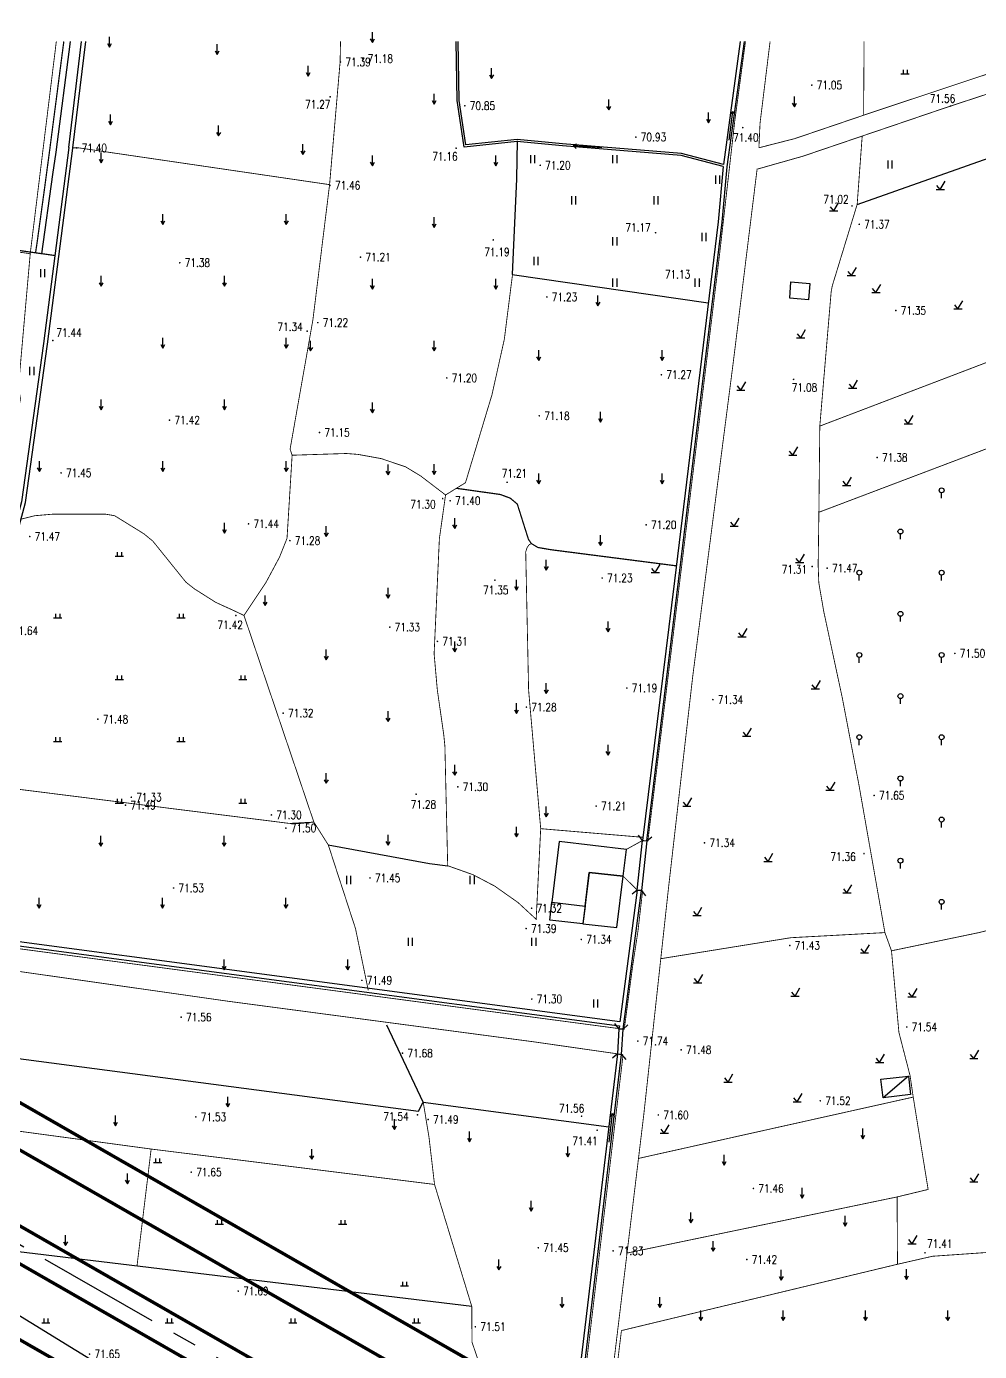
# Model space of a CAD drawing. Extents: x 10519 to 17598, y -625 to 2857.
# Drawn here: x 13589.3 to 13705.1, y 833 to 994.1 of the extents above; entities that cross this region are included whole.
import ezdxf
from ezdxf.enums import TextEntityAlignment as Align

# ---------------------------------------------------------------- set-up
doc = ezdxf.new("R2010")
doc.units = 0
doc.header["$MEASUREMENT"] = 0
doc.linetypes.add('CENTER', pattern=[2, 1.25, -0.25, 0.25, -0.25])
doc.linetypes.add('CENTERX2', pattern=[4, 2.5, -0.5, 0.5, -0.5])
doc.layers.get('0').update_dxf_attribs({"linetype": 'CONTINUOUS'})
for name, color, linetype in [('00000衢化东路中线', 1, 'CENTER'), ('00000道路边线', 2, 'CONTINUOUS'), ('ASSIST', 252, 'CONTINUOUS'), ('GCD', 224, 'CONTINUOUS')]:
    doc.layers.add(name, color=color, linetype=linetype)
doc.styles.add('HZ', font='txt8.shx', dxfattribs={"width": 0.8, "bigfont": 'hz.shx'})

# ---------------------------------------------------------------- blocks, each defined once
blk = doc.blocks.new('gc120')
for p, q in [((-0.5, 0.87), (0, 0)), ((0, 0), (0, 2.5)), ((0, 0), (0.5, 0.87))]:
    blk.add_line(p, q)
blk = doc.blocks.new('gc121')
for p, q in [((-0.5, -1), (-0.5, 1)), ((0.5, -1), (0.5, 1))]:
    blk.add_line(p, q)
blk = doc.blocks.new('gc119')
for p, q in [((-1, 0), (1, 0)), ((-0.5, 1), (-0.5, 0)), ((0.5, 1), (0.5, 0))]:
    blk.add_line(p, q)
blk = doc.blocks.new('gc123')
for p, q in [((-1, 0), (1, 0)), ((0, 0), (-0.8, 1)), ((0, 0), (1.2, 2))]:
    blk.add_line(p, q)
blk = doc.blocks.new('gc325')
blk.add_line((0, 0), (0, 1.3))
blk.add_circle((0, 1.9), 0.6)
blk = doc.blocks.new('gc086')
for p, q in [((0, 0), (7, 0)), ((7, 0), (6.18, 0.57)), ((7, 0), (6.18, -0.57))]:
    blk.add_line(p, q)
blk = doc.blocks.new('GC200')
at = {"linetype": 'Continuous', "const_width": 0.2, "flags": 128}
blk.add_lwpolyline([(-0.1, 0, 1), (0.1, 0, 1)], format="xyb", close=True, dxfattribs=at)

msp = doc.modelspace()

# ---------------------------------------------------------------- linework, layer by layer
at = {"layer": '00000衢化东路中线', "color": 6, "linetype": 'CENTERX2', "ltscale": 6}
msp.add_line((13708.73, 777.09), (12594.48, 1416.01), dxfattribs=at)
at = {"layer": '00000道路边线', "const_width": 0.4}
for points in [[(13722.93, 1134.04, -0.067825), (13790.91, 992.33, 0.067825), (13722.93, 1134.04, 0.414766), (13688.26, 1141.13), (13432.66, 971.97, 0.558152), (13433.47, 946.45), (13701.23, 792.91, 0.259948), (13720.71, 792.68), (13824.31, 848.82, 0.361072), (13831.44, 866.61), (13790.91, 992.33)], [(13693.52, 1138.62, -0.414763), (13721.26, 1132.95, -0.067828), (13789.01, 991.72, 0.067828), (13721.26, 1132.95, 0.414763), (13693.52, 1138.62), (13435.42, 967.8, 0.558152), (13435.96, 950.79), (13704.26, 796.94, 0.259948), (13719.84, 796.75), (13824.2, 853.31, 0.361072), (13829.42, 866.36), (13789.18, 991.2)], [(13407.08, 938.53, 0.283572), (13380.85, 937.69, -0.283572), (13407.08, 938.53), (13666.31, 789.88, -0.558152), (13667.29, 759.25), (13444.14, 611.57, -0.414214), (13419.19, 616.64), (13273.56, 836.7), (13406.28, 636.16)], [(13424.89, 942.15, 1.00001), (13422.9, 938.68), (13675.14, 794.04)]]:
    msp.add_lwpolyline(points, format="xyb", dxfattribs=at)
msp.add_lwpolyline([(13677.13, 797.51), (13424.89, 942.15)], dxfattribs=at)
at = {"layer": 'ASSIST', "color": 252}
for p, q in [((13664.2, 895.15), (13663.7, 895.78)), ((13664.7, 895.09), (13665.32, 895.6)), ((13663.56, 889.12), (13664.2, 895.15)), ((13664.7, 895.09), (13664.06, 889.05)), ((13664.2, 895.15), (13664.7, 895.09)), ((13663.56, 889.12), (13662.94, 888.62)), ((13663.56, 889.12), (13664.06, 889.05)), ((13664.06, 889.05), (13664.56, 888.43)), ((13661.32, 872.27), (13660.81, 872.89)), ((13661.83, 872.22), (13662.42, 872.75)), ((13661.32, 872.27), (13661.15, 869.22)), ((13661.32, 872.27), (13661.83, 872.22)), ((13661.65, 869.15), (13661.83, 872.22)), ((13661.15, 869.22), (13660.53, 868.71)), ((13661.15, 869.22), (13661.65, 869.15)), ((13661.65, 869.15), (13662.18, 868.55)), ((13696.49, 866.52), (13693.42, 863.88))]:
    msp.add_line(p, q, dxfattribs=at)
at = {"layer": 'ASSIST', "color": 252, "flags": 128}
for points in [[(13594.47, 979.36), (13591.4, 955.54), (13588.73, 936.31), (13585.67, 924.82), (13580.65, 883.87), (13563.3, 886.18), (13526.35, 891), (13503.74, 894.23), (13507.26, 925.7), (13511.4, 960.33), (13515.18, 992.24)], [(13594.47, 979.36), (13596.02, 992.24)], [(13594.97, 979.32), (13596.54, 992.24)], [(13664.7, 895.09), (13664.7, 895.1), (13668.57, 926.62), (13673.88, 970.28), (13674.48, 977.02), (13676.57, 992.24)], [(13676.07, 992.24), (13674.01, 977.27)], [(13690.27, 972.44), (13712.38, 980.23), (13737.85, 990.07), (13744.09, 992.24)], [(13663.56, 889.12), (13661.44, 873.11), (13581.14, 883.8), (13586.16, 924.72), (13589.23, 936.21), (13591.89, 955.47), (13594.96, 979.29)], [(13673.98, 977.03), (13673.38, 970.34), (13668.07, 926.68), (13664.2, 895.15)], [(13626.01, 894.61), (13638.32, 892.35), (13640.52, 892.08)], [(13661.83, 872.22), (13661.83, 872.22), (13664.06, 889.05)], [(13581.03, 882.98), (13581.08, 883.31), (13661.38, 872.62), (13661.32, 872.27)], [(13643.45, 838.51), (13576.6, 846.59)]]:
    msp.add_lwpolyline(points, dxfattribs=at)
for points, const_width in [([(13592.78, 966.23), (13559.37, 970.93), (13552.42, 971.53), (13554.3, 992.24)], 0.15), ([(13590.45, 966.56), (13590.67, 968.06), (13591.55, 974.46), (13592.17, 979.1), (13593.88, 992.24)], 0.15), ([(13725.61, 992.24), (13701.61, 984.39), (13683.69, 978.3), (13678.11, 976.72), (13675.23, 953.36), (13670.29, 915.08), (13667.35, 889.4), (13664.34, 861.79), (13656.07, 793.43), (13655.55, 788.96), (13649.73, 743.07), (13608.76, 406.44)], 0.1), ([(13662.23, 894.06), (13664.2, 895.15), (13664.84, 895.08), (13665.77, 902.63), (13668.53, 925.1), (13669.97, 936.89), (13673.56, 966.45), (13675.39, 982.51), (13676.7, 992.24)], 0.1), ([(13678.33, 979.32), (13682.71, 980.44), (13691.09, 983.29), (13717.81, 992.19), (13717.94, 992.24)], 0.1), ([(13690.88, 980.74), (13690.27, 972.44), (13687.25, 962.56), (13687.11, 961.82), (13685.73, 945.5), (13685.62, 935.03), (13685.53, 928.58), (13685.61, 926.45), (13686.21, 922.97), (13688.47, 912.44), (13690.5, 901.81), (13693.64, 883.95), (13694.44, 881.74), (13695.34, 871.83), (13696.7, 866.55), (13697.08, 863.96)], 0.1), ([(13626.17, 974.84), (13595.63, 979.32), (13594.97, 979.32)], 0.1), ([(13685.73, 945.5), (13716.39, 957.2), (13741.65, 966.92), (13770, 977.68)], 0.1), ([(13621.62, 941.96), (13621, 931.86), (13620.09, 929.58), (13618.43, 926.48), (13615.77, 922.49), (13624.26, 897.38), (13626.01, 894.61)], 0.1), ([(13651.82, 896.58), (13651.27, 885.57), (13649.06, 887.61), (13646.22, 889.61), (13643.59, 890.99), (13640.52, 892.08), (13640.18, 906.62), (13640.04, 908.01), (13639.26, 913.44), (13638.87, 917.83), (13639.51, 931.81), (13640.26, 937.13)], 0.1), ([(13615.77, 922.49), (13614.58, 923.06), (13612.34, 924.08), (13609.75, 925.72), (13608.72, 926.53), (13604.69, 931.53), (13603.6, 932.42), (13600.85, 934.12), (13600.05, 934.61), (13598.92, 934.8), (13592.56, 934.8), (13590.35, 934.61), (13588.69, 934.19)], 0.1), ([(13650.68, 931.23), (13650.42, 931.08), (13650.17, 930.74), (13650, 930.22), (13650.35, 913.43)], 0.1), ([(13650.35, 913.43), (13651.82, 896.58), (13664.25, 895.53)], 0.1), ([(13624.26, 897.38), (13622.39, 897.19), (13621.28, 897.22), (13583.38, 902)], 0.1), ([(13624.26, 897.38), (13621.28, 897.22), (13583.38, 902)], 0.1), ([(13503.03, 893.72), (13503.03, 893.72), (13533.08, 889.37), (13569.61, 884.5), (13661.97, 872.2), (13663.01, 880.03), (13663.63, 884.09), (13664.2, 889.03), (13664.2, 889.03)], 0.1), ([(13626.01, 894.61), (13629.32, 884.44), (13630.87, 876.94)], 0.1), ([(13661.84, 890.8), (13663.56, 889.12), (13664.2, 889.03)], 0.1), ([(13726.7, 891.91), (13726.7, 891.91), (13726.7, 891.91), (13726.7, 891.91), (13713.32, 886.41), (13711.39, 885.63), (13709.45, 885.06), (13705.11, 883.96), (13694.44, 881.74)], 0.1), ([(13693.64, 883.95), (13682.21, 883.33), (13666.41, 880.78)], 0.1), ([(13663.7, 856.51), (13697.08, 863.96)], 0.1), ([(13697.08, 863.96), (13698.89, 852.74), (13695.12, 851.83), (13695.17, 843.65), (13699.41, 844.62), (13709.93, 845.35)], 0.1)]:
    msp.add_lwpolyline(points, dxfattribs=dict(at, const_width=const_width))
for points, const_width, elevation in [([(13592.97, 992.24), (13591.26, 978.34), (13589.8, 966.45)], 0.1, 71.17), ([(13627.5, 992.24), (13627.45, 989.76), (13626.17, 974.84), (13624.15, 958.45), (13621.37, 942.69), (13621.62, 941.96), (13628.21, 942.17), (13629.63, 942.06), (13632.44, 941.55), (13635.39, 940.56), (13637.25, 939.43), (13640.26, 937.13)], 0.1, 71.27), ([(13691.05, 983.28), (13691.11, 992.24)], 0.1, 71.46), ([(13678.47, 982.31), (13678.33, 979.32)], 0.1, 71.37), ([(13678.33, 979.32), (13682.71, 980.44)], 0.1, 71.31), ([(13683.69, 978.3), (13678.11, 976.72), (13675.23, 953.36), (13670.29, 915.08), (13667.35, 889.4)], 0.1, 71.34), ([(13589.8, 966.45), (13559.34, 970.73), (13552.28, 971.34), (13550.8, 970.9), (13513.28, 976.2)], 0.1, 71.31), ([(13585.51, 932.15), (13587.29, 941.48), (13588.61, 948.8), (13588.37, 950.27), (13589.8, 966.45)], 0.1, 71.31), ([(13768.77, 967.02), (13720.92, 948.4), (13685.62, 935.03)], 0.1, 71.31), ([(13668.29, 928.52), (13653.05, 930.48), (13651.48, 930.75), (13650.68, 931.23), (13650.33, 931.74), (13648.98, 936.02), (13648.11, 936.75), (13646.91, 937.19), (13641.58, 937.94)], 0.15, 71.06), ([(13661.83, 869.12), (13650.97, 870.68), (13613.98, 875.59), (13581.1, 880.28), (13543.47, 885.36), (13535.85, 886.28), (13513.09, 889.72)], 0.1, 71.73), ([(13595.46, 323.37), (13608.27, 429.1), (13617.15, 504.06), (13630.3, 609.81), (13644.86, 726.23), (13652.48, 790.37), (13652.53, 790.81), (13661.83, 869.12)], 0.1, 143.35), ([(13638.92, 853.35), (13638.25, 859.08), (13637.55, 863.33)], 0.1, 71.81), ([(13578.36, 861.18), (13604.49, 857.65), (13638.92, 853.35)], 0.1, 71.7), ([(13604.49, 857.65), (13602.77, 843.42)], 0.1, 71.7), ([(13638.92, 853.35), (13643.45, 838.51), (13643.47, 834.19), (13645.44, 828.45), (13647.98, 823.74), (13649.53, 819.05), (13653.28, 812.76), (13653.97, 812.12), (13654.33, 812.07)], 0.1, 71.79), ([(13662.31, 845.01), (13695.12, 851.83)], 0.1, 71.66), ([(13661.63, 835.59), (13695.17, 843.65)], 0.1, 71.69), ([(13656.29, 791.98), (13661.63, 835.59)], 0.1, 71.86)]:
    msp.add_lwpolyline(points, dxfattribs=dict(at, const_width=const_width, elevation=elevation))
at = {"layer": 'ASSIST', "color": 252}
msp.add_lwpolyline([(13591.21, 966.45), (13592.55, 976.08), (13592.94, 978.77), (13594.69, 992.24)], dxfattribs=at)
at = {"layer": 'ASSIST', "color": 252, "flags": 128}
for points, elevation in [([(13648.95, 980.07), (13642.52, 979.41), (13641.66, 985.05), (13641.55, 992.24)], 70.78), ([(13648.96, 980.32), (13642.73, 979.69), (13641.91, 985.07), (13641.8, 992.24)], 70.78), ([(13648.95, 980.16), (13648.89, 975.54), (13648.35, 963.92), (13672.18, 960.48)], 70.78), ([(13673.98, 977.03), (13668.89, 978.39), (13654.46, 979.55), (13648.94, 980.07)], 70.78), ([(13674.01, 977.27), (13668.93, 978.63), (13654.48, 979.8), (13648.96, 980.32)], 70.78), ([(13637.55, 863.33), (13633.14, 872.72)], 71.64), ([(13579.41, 869.84), (13636.99, 862.25), (13637.55, 863.33), (13660.09, 860.36)], 71.75), ([(13661.15, 869.22), (13644.11, 726.35), (13629.56, 609.85), (13616.37, 504.15), (13607.51, 428.68), (13594.68, 323.42)], 72.3), ([(13595.28, 323.4), (13608.09, 429.12), (13616.97, 504.09), (13630.12, 609.84), (13644.68, 726.26), (13652.3, 790.39), (13652.35, 790.84), (13661.65, 869.15)], 71.62)]:
    msp.add_lwpolyline(points, dxfattribs=dict(at, elevation=elevation))
for points in [[(13679.69, 992.24, 0.1, 0.1, 0), (13678.47, 982.31, 0.1, 0.1, 0), (13678.33, 979.32, 0, 0, 0)], [(13648.39, 963.88, 0.1, 0.1, 0), (13647.4, 956.05, 0.1, 0.1, 0), (13645.9, 949.31, 0.1, 0.1, 0), (13642.68, 938.62, 0.1, 0.1, 0), (13640.26, 937.13, 0, 0, 0)]]:
    msp.add_lwpolyline(points, format="xyseb", dxfattribs=at)
for points in [[(13682.08, 961.04), (13682.23, 963.02), (13684.5, 962.81), (13684.36, 960.83)], [(13247.56, 861.47), (13247.56, 861.47), (13394, 957), (13947, 617), (13562, 386)], [(13661.84, 890.8), (13662.23, 894.06), (13654.06, 895.02), (13653.19, 887.65), (13657.22, 887.15), (13657.72, 891.25)], [(13663.56, 889.12), (13664.2, 895.15), (13664.7, 895.09), (13664.06, 889.05)], [(13656.95, 885.01), (13661.07, 884.57), (13661.84, 890.8), (13657.72, 891.25)], [(13652.92, 885.45), (13653.19, 887.65), (13657.22, 887.15), (13656.95, 885.01)], [(13661.32, 872.27), (13661.15, 869.22), (13661.65, 869.15), (13661.83, 872.22)], [(13693.15, 866.13), (13696.49, 866.52), (13696.75, 864.27), (13693.42, 863.88)]]:
    msp.add_lwpolyline(points, close=True, dxfattribs=at)

# ---------------------------------------------------------------- block references
at = {"layer": 'ASSIST', "color": 252, "xscale": 0.5, "yscale": 0.5}
for name, p in [('gc120', (13599.44, 991.55)), ('gc120', (13612.51, 990.65)), ('gc120', (13631.37, 992.13)), ('gc120', (13623.58, 988.02)), ('gc120', (13645.86, 987.73)), ('gc119', (13696.09, 988.29)), ('gc120', (13638.87, 984.63)), ('gc120', (13682.64, 984.31)), ('gc120', (13660.08, 983.92)), ('gc120', (13599.54, 982.12)), ('gc120', (13672.21, 982.36)), ('gc120', (13612.69, 980.76)), ('gc120', (13622.94, 978.5)), ('gc120', (13598.41, 977.49)), ('gc120', (13631.37, 977.13)), ('gc120', (13646.37, 977.13)), ('gc121', (13650.86, 977.94)), ('gc121', (13660.85, 977.94)), ('gc121', (13694.28, 977.29)), ('gc121', (13673.35, 975.44)), ('gc123', (13700.36, 974.25)), ('gc121', (13655.85, 972.94)), ('gc121', (13665.85, 972.94)), ('gc123', (13687.42, 971.65)), ('gc120', (13605.91, 969.99)), ('gc120', (13620.91, 969.99)), ('gc120', (13638.87, 969.63)), ('gc121', (13660.85, 967.94)), ('gc121', (13671.69, 968.49)), ('gc121', (13591.32, 964.08)), ('gc121', (13651.27, 965.56)), ('gc123', (13689.57, 963.78)), ('gc120', (13598.41, 962.49)), ('gc120', (13613.41, 962.49)), ('gc120', (13631.37, 962.13)), ('gc120', (13646.37, 962.13)), ('gc121', (13660.85, 962.94)), ('gc121', (13670.85, 962.94)), ('gc120', (13658.78, 960.11)), ('gc123', (13692.55, 961.72)), ('gc123', (13702.52, 959.74)), ('gc123', (13683.41, 956.23)), ('gc120', (13605.91, 954.99)), ('gc120', (13620.91, 954.99)), ('gc120', (13623.87, 954.63)), ('gc120', (13638.87, 954.63)), ('gc120', (13651.58, 953.48)), ('gc120', (13666.58, 953.48)), ('gc121', (13590.02, 952.2)), ('gc123', (13676.14, 949.88)), ('gc123', (13689.73, 950.1)), ('gc120', (13598.41, 947.49)), ('gc120', (13613.41, 947.49)), ('gc120', (13631.37, 947.13)), ('gc120', (13659.08, 945.98)), ('gc123', (13696.48, 945.79)), ('gc123', (13682.45, 941.96)), ('gc120', (13590.91, 939.99)), ('gc120', (13605.91, 939.99)), ('gc120', (13620.91, 939.99)), ('gc120', (13633.27, 939.59)), ('gc120', (13638.87, 939.63)), ('gc120', (13651.58, 938.48)), ('gc120', (13666.58, 938.48)), ('gc123', (13688.98, 938.29)), ('gc325', (13700.53, 936.74)), ('gc120', (13641.37, 933.07)), ('gc123', (13675.33, 933.33)), ('gc120', (13613.41, 932.49)), ('gc120', (13625.77, 932.09)), ('gc325', (13695.53, 931.74)), ('gc120', (13659.08, 930.98)), ('gc119', (13600.63, 929.69)), ('gc120', (13652.5, 928.01)), ('gc123', (13683.27, 928.93)), ('gc123', (13665.74, 927.7)), ('gc325', (13690.53, 926.74)), ('gc325', (13700.53, 926.74)), ('gc120', (13633.27, 924.59)), ('gc120', (13648.87, 925.57)), ('gc120', (13618.34, 923.68)), ('gc119', (13593.13, 922.19)), ('gc119', (13608.13, 922.19)), ('gc325', (13695.53, 921.74)), ('gc120', (13660, 920.51)), ('gc123', (13676.29, 919.89)), ('gc120', (13625.77, 917.09)), ('gc120', (13641.37, 918.07)), ('gc325', (13690.53, 916.74)), ('gc325', (13700.53, 916.74)), ('gc119', (13600.63, 914.69)), ('gc119', (13615.63, 914.69)), ('gc123', (13685.2, 913.57)), ('gc120', (13652.5, 913.01)), ('gc325', (13695.53, 911.74)), ('gc120', (13648.87, 910.57)), ('gc120', (13633.27, 909.59)), ('gc123', (13676.84, 907.81)), ('gc119', (13593.13, 907.19)), ('gc119', (13608.13, 907.19)), ('gc120', (13660, 905.51)), ('gc325', (13690.53, 906.74)), ('gc325', (13700.53, 906.74)), ('gc120', (13625.77, 902.09)), ('gc120', (13641.37, 903.07)), ('gc123', (13686.98, 901.24)), ('gc325', (13695.53, 901.74)), ('gc119', (13600.63, 899.69)), ('gc119', (13615.63, 899.69)), ('gc123', (13669.58, 899.32)), ('gc120', (13652.5, 898.01)), ('gc325', (13700.53, 896.74)), ('gc120', (13598.37, 894.44)), ('gc120', (13613.37, 894.44)), ('gc120', (13633.27, 894.59)), ('gc120', (13648.87, 895.57)), ('gc123', (13679.44, 892.61)), ('gc325', (13695.53, 891.74)), ('gc121', (13628.51, 890.33)), ('gc121', (13643.51, 890.33)), ('gc123', (13689.03, 888.77)), ('gc120', (13590.87, 886.94)), ('gc120', (13605.87, 886.94)), ('gc120', (13620.87, 886.94)), ('gc325', (13700.53, 886.74)), ('gc123', (13670.81, 886.03)), ('gc121', (13636.01, 882.83)), ('gc121', (13651.01, 882.83)), ('gc123', (13691.16, 881.48)), ('gc120', (13613.37, 879.44)), ('gc120', (13628.37, 879.44)), ('gc123', (13670.9, 877.86)), ('gc123', (13682.72, 876.23)), ('gc123', (13696.94, 876.15)), ('gc121', (13658.51, 875.33)), ('gc123', (13704.44, 868.65)), ('gc123', (13693, 868.18)), ('gc123', (13674.58, 865.79)), ('gc120', (13613.81, 862.76)), ('gc123', (13682.98, 863.39)), ('gc120', (13600.15, 860.49)), ('gc120', (13634.04, 860.02)), ('gc123', (13666.84, 859.58)), ('gc120', (13690.97, 858.91)), ('gc120', (13643.18, 858.54)), ('gc120', (13624, 856.4)), ('gc120', (13655.11, 856.71)), ('gc120', (13674.1, 855.7)), ('gc119', (13605.27, 856.01)), ('gc120', (13601.6, 853.42)), ('gc123', (13704.44, 853.65)), ('gc120', (13683.58, 851.68)), ('gc120', (13650.66, 850.11)), ('gc119', (13612.77, 848.51)), ('gc119', (13627.77, 848.51)), ('gc120', (13670.08, 848.68)), ('gc120', (13688.81, 848.27)), ('gc120', (13594.1, 845.92)), ('gc123', (13696.94, 846.15)), ('gc120', (13672.77, 845.22)), ('gc120', (13646.75, 842.96)), ('gc120', (13681.05, 841.72)), ('gc120', (13696.27, 841.8)), ('gc119', (13635.27, 841.01)), ('gc120', (13654.41, 838.38)), ('gc120', (13666.3, 838.41)), ('gc120', (13671.27, 836.8)), ('gc120', (13681.27, 836.8)), ('gc120', (13691.27, 836.8)), ('gc120', (13701.27, 836.8)), ('gc119', (13591.7, 836.55)), ('gc119', (13606.7, 836.55)), ('gc119', (13621.7, 836.55)), ('gc119', (13636.7, 836.55))]:
    msp.add_blockref(name, p, dxfattribs=at)
at = {"layer": 'ASSIST', "color": 252}
ref = msp.add_blockref('GC200', (13627.49, 989.74, 71.39), dxfattribs=dict(at, xscale=0.5, yscale=0.5, zscale=0.5))
ref.add_attrib('height', '71.39', dxfattribs={"layer": 'GCD', "linetype": 'Continuous', "height": 1, "style": 'HZ', "width": 0.8}).set_placement((13628.09, 989.74, 71.39), align=Align.MIDDLE_LEFT)
ref = msp.add_blockref('GC200', (13630.19, 990.15, 71.18), dxfattribs=dict(at, xscale=0.5, yscale=0.5, zscale=0.5))
ref.add_attrib('height', '71.18', dxfattribs={"layer": 'GCD', "linetype": 'Continuous', "height": 1, "style": 'HZ', "width": 0.8}).set_placement((13630.79, 990.15, 71.18), align=Align.MIDDLE_LEFT)
ref = msp.add_blockref('GC200', (13684.76, 986.94, 71.05), dxfattribs=dict(at, xscale=0.5, yscale=0.5, zscale=0.5))
ref.add_attrib('height', '71.05', dxfattribs={"layer": 'GCD', "linetype": 'Continuous', "height": 1, "style": 'HZ', "width": 0.8}).set_placement((13685.36, 986.94, 71.05), align=Align.MIDDLE_LEFT)
ref = msp.add_blockref('GC200', (13626.24, 985.52, 71.27), dxfattribs=dict(at, xscale=0.5, yscale=0.5, zscale=0.5))
ref.add_attrib('height', '71.27', dxfattribs={"layer": 'GCD', "linetype": 'Continuous', "height": 1, "style": 'HZ', "width": 0.8}).set_placement((13623.19, 984.59, 71.27), align=Align.MIDDLE_LEFT)
ref = msp.add_blockref('GC200', (13701.61, 984.39, 71.56), dxfattribs=dict(at, xscale=0.5, yscale=0.5, zscale=0.5))
ref.add_attrib('height', '71.56', dxfattribs={"layer": 'GCD', "linetype": 'Continuous', "height": 1, "style": 'HZ', "width": 0.8}).set_placement((13699.1, 985.3, 71.56), align=Align.MIDDLE_LEFT)
ref = msp.add_blockref('GC200', (13642.6, 984.43, 70.85), dxfattribs=dict(at, xscale=0.5, yscale=0.5, zscale=0.5))
ref.add_attrib('height', '70.85', dxfattribs={"layer": 'GCD', "linetype": 'Continuous', "height": 1, "style": 'HZ', "width": 0.8}).set_placement((13643.2, 984.43, 70.85), align=Align.MIDDLE_LEFT)
at = {"layer": 'ASSIST', "color": 252, "yscale": 0.5, "zscale": 0.5}
for p, xscale, rotation in [((13674.72, 980.26), 0.5000000001213154, 82.45558680641265), ((13659.25, 979.31), 0.4999999999989871, 176.0696943348507), ((13660.12, 858.48), 0.5000000000049355, 82.84233368237906)]:
    msp.add_blockref('gc086', p, dxfattribs=dict(at, xscale=xscale, rotation=rotation))
at = {"layer": 'ASSIST', "color": 252}
ref = msp.add_blockref('GC200', (13663.38, 980.62, 70.93), dxfattribs=dict(at, xscale=0.5, yscale=0.5, zscale=0.5))
ref.add_attrib('height', '70.93', dxfattribs={"layer": 'GCD', "linetype": 'Continuous', "height": 1, "style": 'HZ', "width": 0.8}).set_placement((13663.98, 980.62, 70.93), align=Align.MIDDLE_LEFT)
ref = msp.add_blockref('GC200', (13676.37, 981.77, 71.4), dxfattribs=dict(at, xscale=0.5, yscale=0.5, zscale=0.5))
ref.add_attrib('height', '71.40', dxfattribs={"layer": 'GCD', "linetype": 'Continuous', "height": 1, "style": 'HZ', "width": 0.8}).set_placement((13675.2, 980.57, 71.4), align=Align.MIDDLE_LEFT)
ref = msp.add_blockref('GC200', (13595.44, 979.3, 71.4), dxfattribs=dict(at, xscale=0.5, yscale=0.5, zscale=0.5))
ref.add_attrib('height', '71.40', dxfattribs={"layer": 'GCD', "linetype": 'Continuous', "height": 1, "style": 'HZ', "width": 0.8}).set_placement((13596.04, 979.3, 71.4), align=Align.MIDDLE_LEFT)
ref = msp.add_blockref('GC200', (13641.54, 979.27, 71.16), dxfattribs=dict(at, xscale=0.5, yscale=0.5, zscale=0.5))
ref.add_attrib('height', '71.16', dxfattribs={"layer": 'GCD', "linetype": 'Continuous', "height": 1, "style": 'HZ', "width": 0.8}).set_placement((13638.64, 978.27, 71.16), align=Align.MIDDLE_LEFT)
ref = msp.add_blockref('GC200', (13651.76, 977.19, 71.2), dxfattribs=dict(at, xscale=0.5, yscale=0.5, zscale=0.5))
ref.add_attrib('height', '71.20', dxfattribs={"layer": 'GCD', "linetype": 'Continuous', "height": 1, "style": 'HZ', "width": 0.8}).set_placement((13652.36, 977.19, 71.2), align=Align.MIDDLE_LEFT)
ref = msp.add_blockref('GC200', (13626.22, 974.75, 71.46), dxfattribs=dict(at, xscale=0.5, yscale=0.5, zscale=0.5))
ref.add_attrib('height', '71.46', dxfattribs={"layer": 'GCD', "linetype": 'Continuous', "height": 1, "style": 'HZ', "width": 0.8}).set_placement((13626.82, 974.75, 71.46), align=Align.MIDDLE_LEFT)
ref = msp.add_blockref('GC200', (13689.64, 972.25, 71.02), dxfattribs=dict(at, xscale=0.5, yscale=0.5, zscale=0.5))
ref.add_attrib('height', '71.02', dxfattribs={"layer": 'GCD', "linetype": 'Continuous', "height": 1, "style": 'HZ', "width": 0.8}).set_placement((13686.16, 973.06, 71.02), align=Align.MIDDLE_LEFT)
ref = msp.add_blockref('GC200', (13665.78, 969, 71.17), dxfattribs=dict(at, xscale=0.5, yscale=0.5, zscale=0.5))
ref.add_attrib('height', '71.17', dxfattribs={"layer": 'GCD', "linetype": 'Continuous', "height": 1, "style": 'HZ', "width": 0.8}).set_placement((13662.11, 969.63, 71.17), align=Align.MIDDLE_LEFT)
ref = msp.add_blockref('GC200', (13690.52, 970.02, 71.37), dxfattribs=dict(at, xscale=0.5, yscale=0.5, zscale=0.5))
ref.add_attrib('height', '71.37', dxfattribs={"layer": 'GCD', "linetype": 'Continuous', "height": 1, "style": 'HZ', "width": 0.8}).set_placement((13691.12, 970.02, 71.37), align=Align.MIDDLE_LEFT)
ref = msp.add_blockref('GC200', (13646.06, 968.12, 71.19), dxfattribs=dict(at, xscale=0.5, yscale=0.5, zscale=0.5))
ref.add_attrib('height', '71.19', dxfattribs={"layer": 'GCD', "linetype": 'Continuous', "height": 1, "style": 'HZ', "width": 0.8}).set_placement((13644.96, 966.65, 71.19), align=Align.MIDDLE_LEFT)
ref = msp.add_blockref('GC200', (13629.92, 966.03, 71.21), dxfattribs=dict(at, xscale=0.5, yscale=0.5, zscale=0.5))
ref.add_attrib('height', '71.21', dxfattribs={"layer": 'GCD', "linetype": 'Continuous', "height": 1, "style": 'HZ', "width": 0.8}).set_placement((13630.52, 966.03, 71.21), align=Align.MIDDLE_LEFT)
ref = msp.add_blockref('GC200', (13607.97, 965.35, 71.38), dxfattribs=dict(at, xscale=0.5, yscale=0.5, zscale=0.5))
ref.add_attrib('height', '71.38', dxfattribs={"layer": 'GCD', "linetype": 'Continuous', "height": 1, "style": 'HZ', "width": 0.8}).set_placement((13608.57, 965.35, 71.38), align=Align.MIDDLE_LEFT)
ref = msp.add_blockref('GC200', (13671.12, 963.12, 71.13), dxfattribs=dict(at, xscale=0.5, yscale=0.5, zscale=0.5))
ref.add_attrib('height', '71.13', dxfattribs={"layer": 'GCD', "linetype": 'Continuous', "height": 1, "style": 'HZ', "width": 0.8}).set_placement((13666.91, 963.94, 71.13), align=Align.MIDDLE_LEFT)
ref = msp.add_blockref('GC200', (13652.57, 961.19, 71.23), dxfattribs=dict(at, xscale=0.5, yscale=0.5, zscale=0.5))
ref.add_attrib('height', '71.23', dxfattribs={"layer": 'GCD', "linetype": 'Continuous', "height": 1, "style": 'HZ', "width": 0.8}).set_placement((13653.17, 961.19, 71.23), align=Align.MIDDLE_LEFT)
ref = msp.add_blockref('GC200', (13694.96, 959.55, 71.35), dxfattribs=dict(at, xscale=0.5, yscale=0.5, zscale=0.5))
ref.add_attrib('height', '71.35', dxfattribs={"layer": 'GCD', "linetype": 'Continuous', "height": 1, "style": 'HZ', "width": 0.8}).set_placement((13695.56, 959.55, 71.35), align=Align.MIDDLE_LEFT)
ref = msp.add_blockref('GC200', (13623.44, 957.04, 71.34), dxfattribs=dict(at, xscale=0.5, yscale=0.5, zscale=0.5))
ref.add_attrib('height', '71.34', dxfattribs={"layer": 'GCD', "linetype": 'Continuous', "height": 1, "style": 'HZ', "width": 0.8}).set_placement((13619.83, 957.56, 71.34), align=Align.MIDDLE_LEFT)
ref = msp.add_blockref('GC200', (13624.74, 958.07, 71.22), dxfattribs=dict(at, xscale=0.5, yscale=0.5, zscale=0.5))
ref.add_attrib('height', '71.22', dxfattribs={"layer": 'GCD', "linetype": 'Continuous', "height": 1, "style": 'HZ', "width": 0.8}).set_placement((13625.34, 958.07, 71.22), align=Align.MIDDLE_LEFT)
ref = msp.add_blockref('GC200', (13592.55, 955.91, 71.44), dxfattribs=dict(at, xscale=0.5, yscale=0.5, zscale=0.5))
ref.add_attrib('height', '71.44', dxfattribs={"layer": 'GCD', "linetype": 'Continuous', "height": 1, "style": 'HZ', "width": 0.8}).set_placement((13592.97, 956.84, 71.44), align=Align.MIDDLE_LEFT)
ref = msp.add_blockref('GC200', (13640.41, 951.35, 71.2), dxfattribs=dict(at, xscale=0.5, yscale=0.5, zscale=0.5))
ref.add_attrib('height', '71.20', dxfattribs={"layer": 'GCD', "linetype": 'Continuous', "height": 1, "style": 'HZ', "width": 0.8}).set_placement((13641.01, 951.35, 71.2), align=Align.MIDDLE_LEFT)
ref = msp.add_blockref('GC200', (13666.48, 951.74, 71.27), dxfattribs=dict(at, xscale=0.5, yscale=0.5, zscale=0.5))
ref.add_attrib('height', '71.27', dxfattribs={"layer": 'GCD', "linetype": 'Continuous', "height": 1, "style": 'HZ', "width": 0.8}).set_placement((13667.08, 951.74, 71.27), align=Align.MIDDLE_LEFT)
ref = msp.add_blockref('GC200', (13682.54, 951.18, 71.08), dxfattribs=dict(at, xscale=0.5, yscale=0.5, zscale=0.5))
ref.add_attrib('height', '71.08', dxfattribs={"layer": 'GCD', "linetype": 'Continuous', "height": 1, "style": 'HZ', "width": 0.8}).set_placement((13682.33, 950.19, 71.08), align=Align.MIDDLE_LEFT)
ref = msp.add_blockref('GC200', (13651.65, 946.75, 71.18), dxfattribs=dict(at, xscale=0.5, yscale=0.5, zscale=0.5))
ref.add_attrib('height', '71.18', dxfattribs={"layer": 'GCD', "linetype": 'Continuous', "height": 1, "style": 'HZ', "width": 0.8}).set_placement((13652.25, 946.75, 71.18), align=Align.MIDDLE_LEFT)
ref = msp.add_blockref('GC200', (13606.73, 946.22, 71.42), dxfattribs=dict(at, xscale=0.5, yscale=0.5, zscale=0.5))
ref.add_attrib('height', '71.42', dxfattribs={"layer": 'GCD', "linetype": 'Continuous', "height": 1, "style": 'HZ', "width": 0.8}).set_placement((13607.33, 946.22, 71.42), align=Align.MIDDLE_LEFT)
ref = msp.add_blockref('GC200', (13624.94, 944.72, 71.15), dxfattribs=dict(at, xscale=0.5, yscale=0.5, zscale=0.5))
ref.add_attrib('height', '71.15', dxfattribs={"layer": 'GCD', "linetype": 'Continuous', "height": 1, "style": 'HZ', "width": 0.8}).set_placement((13625.54, 944.72, 71.15), align=Align.MIDDLE_LEFT)
ref = msp.add_blockref('GC200', (13692.7, 941.69, 71.38), dxfattribs=dict(at, xscale=0.5, yscale=0.5, zscale=0.5))
ref.add_attrib('height', '71.38', dxfattribs={"layer": 'GCD', "linetype": 'Continuous', "height": 1, "style": 'HZ', "width": 0.8}).set_placement((13693.3, 941.69, 71.38), align=Align.MIDDLE_LEFT)
ref = msp.add_blockref('GC200', (13593.55, 939.81, 71.45), dxfattribs=dict(at, xscale=0.5, yscale=0.5, zscale=0.5))
ref.add_attrib('height', '71.45', dxfattribs={"layer": 'GCD', "linetype": 'Continuous', "height": 1, "style": 'HZ', "width": 0.8}).set_placement((13594.15, 939.81, 71.45), align=Align.MIDDLE_LEFT)
ref = msp.add_blockref('GC200', (13647.73, 938.67, 71.21), dxfattribs=dict(at, xscale=0.5, yscale=0.5, zscale=0.5))
ref.add_attrib('height', '71.21', dxfattribs={"layer": 'GCD', "linetype": 'Continuous', "height": 1, "style": 'HZ', "width": 0.8}).set_placement((13647.09, 939.77, 71.21), align=Align.MIDDLE_LEFT)
ref = msp.add_blockref('GC200', (13639.91, 936.69, 71.3), dxfattribs=dict(at, xscale=0.5, yscale=0.5, zscale=0.5))
ref.add_attrib('height', '71.30', dxfattribs={"layer": 'GCD', "linetype": 'Continuous', "height": 1, "style": 'HZ', "width": 0.8}).set_placement((13635.98, 935.99, 71.3), align=Align.MIDDLE_LEFT)
ref = msp.add_blockref('GC200', (13640.82, 936.43, 71.4), dxfattribs=dict(at, xscale=0.5, yscale=0.5, zscale=0.5))
ref.add_attrib('height', '71.40', dxfattribs={"layer": 'GCD', "linetype": 'Continuous', "height": 1, "style": 'HZ', "width": 0.8}).set_placement((13641.42, 936.43, 71.4), align=Align.MIDDLE_LEFT)
ref = msp.add_blockref('GC200', (13616.33, 933.62, 71.44), dxfattribs=dict(at, xscale=0.5, yscale=0.5, zscale=0.5))
ref.add_attrib('height', '71.44', dxfattribs={"layer": 'GCD', "linetype": 'Continuous', "height": 1, "style": 'HZ', "width": 0.8}).set_placement((13616.93, 933.62, 71.44), align=Align.MIDDLE_LEFT)
ref = msp.add_blockref('GC200', (13664.63, 933.5, 71.2), dxfattribs=dict(at, xscale=0.5, yscale=0.5, zscale=0.5))
ref.add_attrib('height', '71.20', dxfattribs={"layer": 'GCD', "linetype": 'Continuous', "height": 1, "style": 'HZ', "width": 0.8}).set_placement((13665.23, 933.5, 71.2), align=Align.MIDDLE_LEFT)
ref = msp.add_blockref('GC200', (13589.74, 932.08, 71.47), dxfattribs=dict(at, xscale=0.5, yscale=0.5, zscale=0.5))
ref.add_attrib('height', '71.47', dxfattribs={"layer": 'GCD', "linetype": 'Continuous', "height": 1, "style": 'HZ', "width": 0.8}).set_placement((13590.34, 932.08, 71.47), align=Align.MIDDLE_LEFT)
ref = msp.add_blockref('GC200', (13621.35, 931.58, 71.28), dxfattribs=dict(at, xscale=0.5, yscale=0.5, zscale=0.5))
ref.add_attrib('height', '71.28', dxfattribs={"layer": 'GCD', "linetype": 'Continuous', "height": 1, "style": 'HZ', "width": 0.8}).set_placement((13621.95, 931.58, 71.28), align=Align.MIDDLE_LEFT)
ref = msp.add_blockref('GC200', (13659.29, 927.04, 71.23), dxfattribs=dict(at, xscale=0.5, yscale=0.5, zscale=0.5))
ref.add_attrib('height', '71.23', dxfattribs={"layer": 'GCD', "linetype": 'Continuous', "height": 1, "style": 'HZ', "width": 0.8}).set_placement((13659.89, 927.04, 71.23), align=Align.MIDDLE_LEFT)
ref = msp.add_blockref('GC200', (13684.8, 928.44, 71.31), dxfattribs=dict(at, xscale=0.5, yscale=0.5, zscale=0.5))
ref.add_attrib('height', '71.31', dxfattribs={"layer": 'GCD', "linetype": 'Continuous', "height": 1, "style": 'HZ', "width": 0.8}).set_placement((13681.1, 928.1, 71.31), align=Align.MIDDLE_LEFT)
ref = msp.add_blockref('GC200', (13686.62, 928.23, 71.47), dxfattribs=dict(at, xscale=0.5, yscale=0.5, zscale=0.5))
ref.add_attrib('height', '71.47', dxfattribs={"layer": 'GCD', "linetype": 'Continuous', "height": 1, "style": 'HZ', "width": 0.8}).set_placement((13687.22, 928.23, 71.47), align=Align.MIDDLE_LEFT)
ref = msp.add_blockref('GC200', (13646.26, 926.78, 71.35), dxfattribs=dict(at, xscale=0.5, yscale=0.5, zscale=0.5))
ref.add_attrib('height', '71.35', dxfattribs={"layer": 'GCD', "linetype": 'Continuous', "height": 1, "style": 'HZ', "width": 0.8}).set_placement((13644.82, 925.57, 71.35), align=Align.MIDDLE_LEFT)
ref = msp.add_blockref('GC200', (13587.08, 920.64, 71.64), dxfattribs=dict(at, xscale=0.5, yscale=0.5, zscale=0.5))
ref.add_attrib('height', '71.64', dxfattribs={"layer": 'GCD', "linetype": 'Continuous', "height": 1, "style": 'HZ', "width": 0.8}).set_placement((13587.68, 920.64, 71.64), align=Align.MIDDLE_LEFT)
ref = msp.add_blockref('GC200', (13614.79, 922.48, 71.42), dxfattribs=dict(at, xscale=0.5, yscale=0.5, zscale=0.5))
ref.add_attrib('height', '71.42', dxfattribs={"layer": 'GCD', "linetype": 'Continuous', "height": 1, "style": 'HZ', "width": 0.8}).set_placement((13612.55, 921.35, 71.42), align=Align.MIDDLE_LEFT)
ref = msp.add_blockref('GC200', (13633.48, 921.07, 71.33), dxfattribs=dict(at, xscale=0.5, yscale=0.5, zscale=0.5))
ref.add_attrib('height', '71.33', dxfattribs={"layer": 'GCD', "linetype": 'Continuous', "height": 1, "style": 'HZ', "width": 0.8}).set_placement((13634.08, 921.07, 71.33), align=Align.MIDDLE_LEFT)
ref = msp.add_blockref('GC200', (13639.27, 919.34, 71.31), dxfattribs=dict(at, xscale=0.5, yscale=0.5, zscale=0.5))
ref.add_attrib('height', '71.31', dxfattribs={"layer": 'GCD', "linetype": 'Continuous', "height": 1, "style": 'HZ', "width": 0.8}).set_placement((13639.87, 919.34, 71.31), align=Align.MIDDLE_LEFT)
ref = msp.add_blockref('GC200', (13702.14, 917.88, 71.5), dxfattribs=dict(at, xscale=0.5, yscale=0.5, zscale=0.5))
ref.add_attrib('height', '71.50', dxfattribs={"layer": 'GCD', "linetype": 'Continuous', "height": 1, "style": 'HZ', "width": 0.8}).set_placement((13702.74, 917.88, 71.5), align=Align.MIDDLE_LEFT)
ref = msp.add_blockref('GC200', (13662.29, 913.67, 71.19), dxfattribs=dict(at, xscale=0.5, yscale=0.5, zscale=0.5))
ref.add_attrib('height', '71.19', dxfattribs={"layer": 'GCD', "linetype": 'Continuous', "height": 1, "style": 'HZ', "width": 0.8}).set_placement((13662.89, 913.67, 71.19), align=Align.MIDDLE_LEFT)
ref = msp.add_blockref('GC200', (13650.08, 911.35, 71.28), dxfattribs=dict(at, xscale=0.5, yscale=0.5, zscale=0.5))
ref.add_attrib('height', '71.28', dxfattribs={"layer": 'GCD', "linetype": 'Continuous', "height": 1, "style": 'HZ', "width": 0.8}).set_placement((13650.68, 911.35, 71.28), align=Align.MIDDLE_LEFT)
ref = msp.add_blockref('GC200', (13672.74, 912.26, 71.34), dxfattribs=dict(at, xscale=0.5, yscale=0.5, zscale=0.5))
ref.add_attrib('height', '71.34', dxfattribs={"layer": 'GCD', "linetype": 'Continuous', "height": 1, "style": 'HZ', "width": 0.8}).set_placement((13673.34, 912.26, 71.34), align=Align.MIDDLE_LEFT)
ref = msp.add_blockref('GC200', (13598.02, 909.88, 71.47), dxfattribs=dict(at, xscale=0.5, yscale=0.5, zscale=0.5))
ref.add_attrib('height', '71.48', dxfattribs={"layer": 'GCD', "linetype": 'Continuous', "height": 1, "style": 'HZ', "width": 0.8}).set_placement((13598.62, 909.88, 71.47), align=Align.MIDDLE_LEFT)
ref = msp.add_blockref('GC200', (13620.53, 910.62, 71.32), dxfattribs=dict(at, xscale=0.5, yscale=0.5, zscale=0.5))
ref.add_attrib('height', '71.32', dxfattribs={"layer": 'GCD', "linetype": 'Continuous', "height": 1, "style": 'HZ', "width": 0.8}).set_placement((13621.13, 910.62, 71.32), align=Align.MIDDLE_LEFT)
ref = msp.add_blockref('GC200', (13641.75, 901.66, 71.3), dxfattribs=dict(at, xscale=0.5, yscale=0.5, zscale=0.5))
ref.add_attrib('height', '71.30', dxfattribs={"layer": 'GCD', "linetype": 'Continuous', "height": 1, "style": 'HZ', "width": 0.8}).set_placement((13642.35, 901.66, 71.3), align=Align.MIDDLE_LEFT)
ref = msp.add_blockref('GC200', (13602.08, 900.4, 71.33), dxfattribs=dict(at, xscale=0.5, yscale=0.5, zscale=0.5))
ref.add_attrib('height', '71.33', dxfattribs={"layer": 'GCD', "linetype": 'Continuous', "height": 1, "style": 'HZ', "width": 0.8}).set_placement((13602.68, 900.4, 71.33), align=Align.MIDDLE_LEFT)
ref = msp.add_blockref('GC200', (13636.68, 900.77, 71.28), dxfattribs=dict(at, xscale=0.5, yscale=0.5, zscale=0.5))
ref.add_attrib('height', '71.28', dxfattribs={"layer": 'GCD', "linetype": 'Continuous', "height": 1, "style": 'HZ', "width": 0.8}).set_placement((13636.03, 899.52, 71.28), align=Align.MIDDLE_LEFT)
ref = msp.add_blockref('GC200', (13692.33, 900.62, 71.65), dxfattribs=dict(at, xscale=0.5, yscale=0.5, zscale=0.5))
ref.add_attrib('height', '71.65', dxfattribs={"layer": 'GCD', "linetype": 'Continuous', "height": 1, "style": 'HZ', "width": 0.8}).set_placement((13692.93, 900.62, 71.65), align=Align.MIDDLE_LEFT)
ref = msp.add_blockref('GC200', (13601.37, 899.43, 71.49), dxfattribs=dict(at, xscale=0.5, yscale=0.5, zscale=0.5))
ref.add_attrib('height', '71.49', dxfattribs={"layer": 'GCD', "linetype": 'Continuous', "height": 1, "style": 'HZ', "width": 0.8}).set_placement((13601.97, 899.43, 71.49), align=Align.MIDDLE_LEFT)
ref = msp.add_blockref('GC200', (13619.1, 898.25, 71.3), dxfattribs=dict(at, xscale=0.5, yscale=0.5, zscale=0.5))
ref.add_attrib('height', '71.30', dxfattribs={"layer": 'GCD', "linetype": 'Continuous', "height": 1, "style": 'HZ', "width": 0.8}).set_placement((13619.7, 898.25, 71.3), align=Align.MIDDLE_LEFT)
ref = msp.add_blockref('GC200', (13658.56, 899.33, 71.21), dxfattribs=dict(at, xscale=0.5, yscale=0.5, zscale=0.5))
ref.add_attrib('height', '71.21', dxfattribs={"layer": 'GCD', "linetype": 'Continuous', "height": 1, "style": 'HZ', "width": 0.8}).set_placement((13659.16, 899.33, 71.21), align=Align.MIDDLE_LEFT)
ref = msp.add_blockref('GC200', (13620.86, 896.65, 71.5), dxfattribs=dict(at, xscale=0.5, yscale=0.5, zscale=0.5))
ref.add_attrib('height', '71.50', dxfattribs={"layer": 'GCD', "linetype": 'Continuous', "height": 1, "style": 'HZ', "width": 0.8}).set_placement((13621.46, 896.65, 71.5), align=Align.MIDDLE_LEFT)
ref = msp.add_blockref('GC200', (13671.73, 894.86, 71.34), dxfattribs=dict(at, xscale=0.5, yscale=0.5, zscale=0.5))
ref.add_attrib('height', '71.34', dxfattribs={"layer": 'GCD', "linetype": 'Continuous', "height": 1, "style": 'HZ', "width": 0.8}).set_placement((13672.33, 894.86, 71.34), align=Align.MIDDLE_LEFT)
ref = msp.add_blockref('GC200', (13691.1, 893.56, 71.36), dxfattribs=dict(at, xscale=0.5, yscale=0.5, zscale=0.5))
ref.add_attrib('height', '71.36', dxfattribs={"layer": 'GCD', "linetype": 'Continuous', "height": 1, "style": 'HZ', "width": 0.8}).set_placement((13687.02, 893.17, 71.36), align=Align.MIDDLE_LEFT)
ref = msp.add_blockref('GC200', (13631.08, 890.59, 71.45), dxfattribs=dict(at, xscale=0.5, yscale=0.5, zscale=0.5))
ref.add_attrib('height', '71.45', dxfattribs={"layer": 'GCD', "linetype": 'Continuous', "height": 1, "style": 'HZ', "width": 0.8}).set_placement((13631.68, 890.59, 71.45), align=Align.MIDDLE_LEFT)
ref = msp.add_blockref('GC200', (13607.21, 889.37, 71.53), dxfattribs=dict(at, xscale=0.5, yscale=0.5, zscale=0.5))
ref.add_attrib('height', '71.53', dxfattribs={"layer": 'GCD', "linetype": 'Continuous', "height": 1, "style": 'HZ', "width": 0.8}).set_placement((13607.81, 889.37, 71.53), align=Align.MIDDLE_LEFT)
ref = msp.add_blockref('GC200', (13650.72, 886.91, 71.32), dxfattribs=dict(at, xscale=0.5, yscale=0.5, zscale=0.5))
ref.add_attrib('height', '71.32', dxfattribs={"layer": 'GCD', "linetype": 'Continuous', "height": 1, "style": 'HZ', "width": 0.8}).set_placement((13651.32, 886.91, 71.32), align=Align.MIDDLE_LEFT)
ref = msp.add_blockref('GC200', (13650.05, 884.44, 71.39), dxfattribs=dict(at, xscale=0.5, yscale=0.5, zscale=0.5))
ref.add_attrib('height', '71.39', dxfattribs={"layer": 'GCD', "linetype": 'Continuous', "height": 1, "style": 'HZ', "width": 0.8}).set_placement((13650.65, 884.44, 71.39), align=Align.MIDDLE_LEFT)
ref = msp.add_blockref('GC200', (13656.75, 883.12, 71.33), dxfattribs=dict(at, xscale=0.5, yscale=0.5, zscale=0.5))
ref.add_attrib('height', '71.34', dxfattribs={"layer": 'GCD', "linetype": 'Continuous', "height": 1, "style": 'HZ', "width": 0.8}).set_placement((13657.35, 883.12, 71.33), align=Align.MIDDLE_LEFT)
ref = msp.add_blockref('GC200', (13682.08, 882.38, 71.43), dxfattribs=dict(at, xscale=0.5, yscale=0.5, zscale=0.5))
ref.add_attrib('height', '71.43', dxfattribs={"layer": 'GCD', "linetype": 'Continuous', "height": 1, "style": 'HZ', "width": 0.8}).set_placement((13682.67, 882.38, 71.43), align=Align.MIDDLE_LEFT)
ref = msp.add_blockref('GC200', (13630.09, 878.15, 71.49), dxfattribs=dict(at, xscale=0.5, yscale=0.5, zscale=0.5))
ref.add_attrib('height', '71.49', dxfattribs={"layer": 'GCD', "linetype": 'Continuous', "height": 1, "style": 'HZ', "width": 0.8}).set_placement((13630.69, 878.15, 71.49), align=Align.MIDDLE_LEFT)
ref = msp.add_blockref('GC200', (13650.74, 875.88, 71.3), dxfattribs=dict(at, xscale=0.5, yscale=0.5, zscale=0.5))
ref.add_attrib('height', '71.30', dxfattribs={"layer": 'GCD', "linetype": 'Continuous', "height": 1, "style": 'HZ', "width": 0.8}).set_placement((13651.34, 875.88, 71.3), align=Align.MIDDLE_LEFT)
ref = msp.add_blockref('GC200', (13608.14, 873.67, 71.56), dxfattribs=dict(at, xscale=0.5, yscale=0.5, zscale=0.5))
ref.add_attrib('height', '71.56', dxfattribs={"layer": 'GCD', "linetype": 'Continuous', "height": 1, "style": 'HZ', "width": 0.8}).set_placement((13608.74, 873.67, 71.56), align=Align.MIDDLE_LEFT)
ref = msp.add_blockref('GC200', (13696.29, 872.48, 71.54), dxfattribs=dict(at, xscale=0.5, yscale=0.5, zscale=0.5))
ref.add_attrib('height', '71.54', dxfattribs={"layer": 'GCD', "linetype": 'Continuous', "height": 1, "style": 'HZ', "width": 0.8}).set_placement((13696.89, 872.48, 71.54), align=Align.MIDDLE_LEFT)
ref = msp.add_blockref('GC200', (13663.62, 870.77, 71.74), dxfattribs=dict(at, xscale=0.5, yscale=0.5, zscale=0.5))
ref.add_attrib('height', '71.74', dxfattribs={"layer": 'GCD', "linetype": 'Continuous', "height": 1, "style": 'HZ', "width": 0.8}).set_placement((13664.22, 870.77, 71.74), align=Align.MIDDLE_LEFT)
ref = msp.add_blockref('GC200', (13635.03, 869.3, 71.67), dxfattribs=dict(at, xscale=0.5, yscale=0.5, zscale=0.5))
ref.add_attrib('height', '71.68', dxfattribs={"layer": 'GCD', "linetype": 'Continuous', "height": 1, "style": 'HZ', "width": 0.8}).set_placement((13635.63, 869.3, 71.67), align=Align.MIDDLE_LEFT)
ref = msp.add_blockref('GC200', (13668.88, 869.71, 71.48), dxfattribs=dict(at, xscale=0.5, yscale=0.5, zscale=0.5))
ref.add_attrib('height', '71.48', dxfattribs={"layer": 'GCD', "linetype": 'Continuous', "height": 1, "style": 'HZ', "width": 0.8}).set_placement((13669.48, 869.71, 71.48), align=Align.MIDDLE_LEFT)
ref = msp.add_blockref('GC200', (13656.79, 861.64, 71.56), dxfattribs=dict(at, xscale=0.5, yscale=0.5, zscale=0.5))
ref.add_attrib('height', '71.56', dxfattribs={"layer": 'GCD', "linetype": 'Continuous', "height": 1, "style": 'HZ', "width": 0.8}).set_placement((13654.03, 862.6, 71.56), align=Align.MIDDLE_LEFT)
ref = msp.add_blockref('GC200', (13685.79, 863.51, 71.52), dxfattribs=dict(at, xscale=0.5, yscale=0.5, zscale=0.5))
ref.add_attrib('height', '71.52', dxfattribs={"layer": 'GCD', "linetype": 'Continuous', "height": 1, "style": 'HZ', "width": 0.8}).set_placement((13686.39, 863.51, 71.52), align=Align.MIDDLE_LEFT)
ref = msp.add_blockref('GC200', (13609.92, 861.55, 71.53), dxfattribs=dict(at, xscale=0.5, yscale=0.5, zscale=0.5))
ref.add_attrib('height', '71.53', dxfattribs={"layer": 'GCD', "linetype": 'Continuous', "height": 1, "style": 'HZ', "width": 0.8}).set_placement((13610.52, 861.55, 71.53), align=Align.MIDDLE_LEFT)
ref = msp.add_blockref('GC200', (13636.86, 861.81, 71.54), dxfattribs=dict(at, xscale=0.5, yscale=0.5, zscale=0.5))
ref.add_attrib('height', '71.54', dxfattribs={"layer": 'GCD', "linetype": 'Continuous', "height": 1, "style": 'HZ', "width": 0.8}).set_placement((13632.7, 861.6, 71.54), align=Align.MIDDLE_LEFT)
ref = msp.add_blockref('GC200', (13638.15, 861.24, 71.49), dxfattribs=dict(at, xscale=0.5, yscale=0.5, zscale=0.5))
ref.add_attrib('height', '71.49', dxfattribs={"layer": 'GCD', "linetype": 'Continuous', "height": 1, "style": 'HZ', "width": 0.8}).set_placement((13638.75, 861.24, 71.49), align=Align.MIDDLE_LEFT)
ref = msp.add_blockref('GC200', (13666.11, 861.79, 71.6), dxfattribs=dict(at, xscale=0.5, yscale=0.5, zscale=0.5))
ref.add_attrib('height', '71.60', dxfattribs={"layer": 'GCD', "linetype": 'Continuous', "height": 1, "style": 'HZ', "width": 0.8}).set_placement((13666.71, 861.79, 71.6), align=Align.MIDDLE_LEFT)
ref = msp.add_blockref('GC200', (13658.68, 859.93, 71.41), dxfattribs=dict(at, xscale=0.5, yscale=0.5, zscale=0.5))
ref.add_attrib('height', '71.41', dxfattribs={"layer": 'GCD', "linetype": 'Continuous', "height": 1, "style": 'HZ', "width": 0.8}).set_placement((13655.66, 858.64, 71.41), align=Align.MIDDLE_LEFT)
ref = msp.add_blockref('GC200', (13609.37, 854.84, 71.65), dxfattribs=dict(at, xscale=0.5, yscale=0.5, zscale=0.5))
ref.add_attrib('height', '71.65', dxfattribs={"layer": 'GCD', "linetype": 'Continuous', "height": 1, "style": 'HZ', "width": 0.8}).set_placement((13609.97, 854.84, 71.65), align=Align.MIDDLE_LEFT)
ref = msp.add_blockref('GC200', (13677.66, 852.86, 71.46), dxfattribs=dict(at, xscale=0.5, yscale=0.5, zscale=0.5))
ref.add_attrib('height', '71.46', dxfattribs={"layer": 'GCD', "linetype": 'Continuous', "height": 1, "style": 'HZ', "width": 0.8}).set_placement((13678.26, 852.86, 71.46), align=Align.MIDDLE_LEFT)
ref = msp.add_blockref('GC200', (13651.53, 845.66, 71.45), dxfattribs=dict(at, xscale=0.5, yscale=0.5, zscale=0.5))
ref.add_attrib('height', '71.45', dxfattribs={"layer": 'GCD', "linetype": 'Continuous', "height": 1, "style": 'HZ', "width": 0.8}).set_placement((13652.13, 845.66, 71.45), align=Align.MIDDLE_LEFT)
ref = msp.add_blockref('GC200', (13660.62, 845.27, 71.83), dxfattribs=dict(at, xscale=0.5, yscale=0.5, zscale=0.5))
ref.add_attrib('height', '71.83', dxfattribs={"layer": 'GCD', "linetype": 'Continuous', "height": 1, "style": 'HZ', "width": 0.8}).set_placement((13661.22, 845.27, 71.83), align=Align.MIDDLE_LEFT)
ref = msp.add_blockref('GC200', (13698.51, 845.05, 71.41), dxfattribs=dict(at, xscale=0.5, yscale=0.5, zscale=0.5))
ref.add_attrib('height', '71.41', dxfattribs={"layer": 'GCD', "linetype": 'Continuous', "height": 1, "style": 'HZ', "width": 0.8}).set_placement((13698.76, 846.14, 71.41), align=Align.MIDDLE_LEFT)
ref = msp.add_blockref('GC200', (13676.86, 844.22, 71.42), dxfattribs=dict(at, xscale=0.5, yscale=0.5, zscale=0.5))
ref.add_attrib('height', '71.42', dxfattribs={"layer": 'GCD', "linetype": 'Continuous', "height": 1, "style": 'HZ', "width": 0.8}).set_placement((13677.46, 844.22, 71.42), align=Align.MIDDLE_LEFT)
ref = msp.add_blockref('GC200', (13615.07, 840.39, 71.69), dxfattribs=dict(at, xscale=0.5, yscale=0.5, zscale=0.5))
ref.add_attrib('height', '71.69', dxfattribs={"layer": 'GCD', "linetype": 'Continuous', "height": 1, "style": 'HZ', "width": 0.8}).set_placement((13615.67, 840.39, 71.69), align=Align.MIDDLE_LEFT)
ref = msp.add_blockref('GC200', (13643.88, 836.06, 71.51), dxfattribs=dict(at, xscale=0.5, yscale=0.5, zscale=0.5))
ref.add_attrib('height', '71.51', dxfattribs={"layer": 'GCD', "linetype": 'Continuous', "height": 1, "style": 'HZ', "width": 0.8}).set_placement((13644.48, 836.06, 71.51), align=Align.MIDDLE_LEFT)
ref = msp.add_blockref('GC200', (13597.01, 832.73, 71.65), dxfattribs=dict(at, xscale=0.5, yscale=0.5, zscale=0.5))
ref.add_attrib('height', '71.65', dxfattribs={"layer": 'GCD', "linetype": 'Continuous', "height": 1, "style": 'HZ', "width": 0.8}).set_placement((13597.61, 832.73, 71.65), align=Align.MIDDLE_LEFT)

doc.saveas('drawing.dxf')
